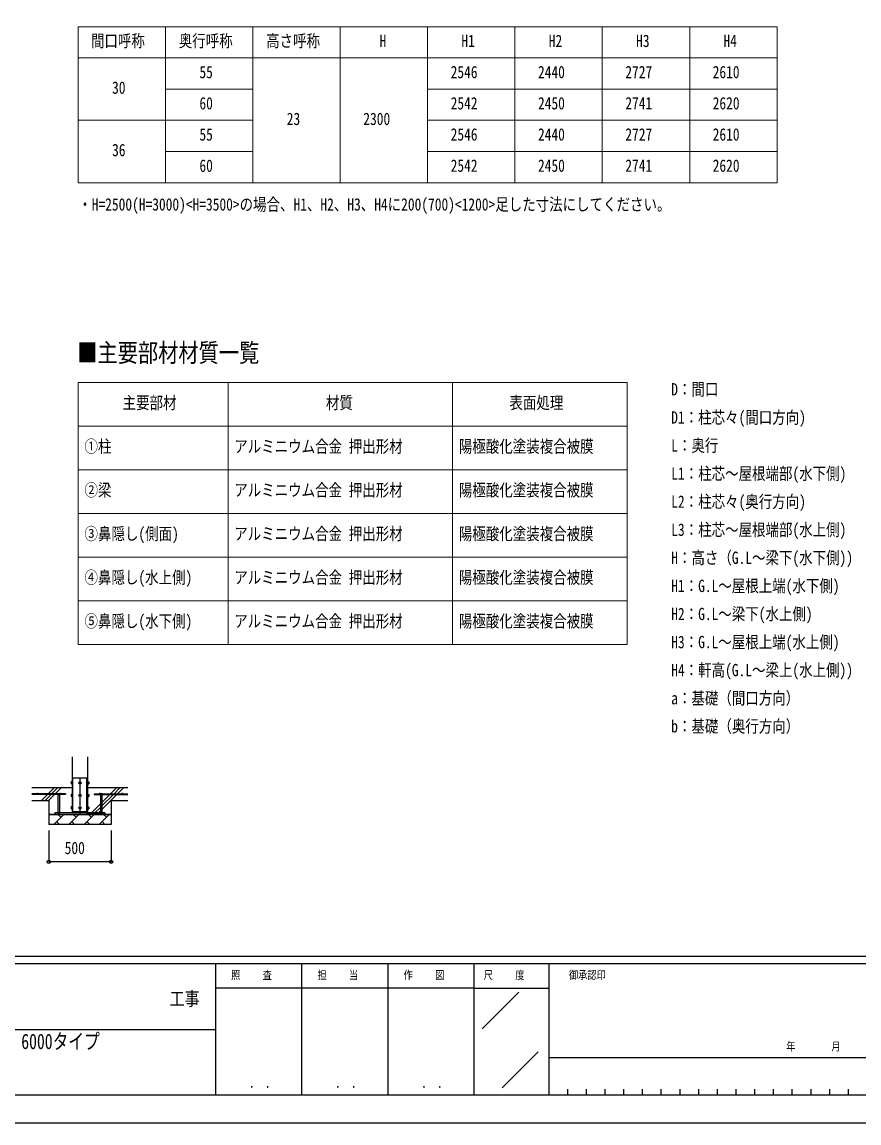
# Model space of a CAD drawing. Units: millimetres, scale not verified. Extents: x -12615 to 12615, y -8910 to 8910.
# Drawn here: x 2334 to 9042, y -8910 to -88 of the extents above; entities that cross this region are included whole.
import ezdxf
from ezdxf.enums import TextEntityAlignment as Align

# ---------------------------------------------------------------- set-up
doc = ezdxf.new("R2010")
doc.units = ezdxf.units.MM
doc.header["$LTSCALE"] = 40
doc.layers.add('0-1_TABLE1', color=7, linetype='Continuous', lineweight=18)
for name, color, linetype in [('0-2_USER1', 3, 'Continuous'), ('0-3_YKK_11', 7, 'Continuous'), ('0-4_YKK_12', 2, 'Continuous'), ('0-5_YKK_13', 4, 'Continuous'), ('0-6_YKK_A1', 4, 'Continuous'), ('0-7_YKK_D', 6, 'Continuous'), ('0-8_YKK_ZWAK', 7, 'Continuous')]:
    doc.layers.add(name, color=color, linetype=linetype)
doc.styles.add('ＭＳ ゴシック', font='')
doc.styles.get('ＭＳ ゴシック').set_extended_font_data('MS Gothic')

msp = doc.modelspace()

# ---------------------------------------------------------------- linework, layer by layer
at = {"layer": '0-1_TABLE1'}
for p, q in [((2785.06, -125), (8385.06, -125)), ((2785.06, -125), (2785.06, -1375)), ((3485.06, -125), (3485.06, -1375)), ((4185.06, -125), (4185.06, -1375)), ((4885.06, -125), (4885.06, -1375)), ((5585.06, -125), (5585.06, -1375)), ((6285.06, -125), (6285.06, -1375)), ((6985.06, -125), (6985.06, -1375)), ((7685.06, -125), (7685.06, -1375)), ((8385.06, -125), (8385.06, -1375)), ((2785.06, -375), (8385.06, -375)), ((3485.06, -625), (4185.06, -625)), ((5585.06, -625), (8385.06, -625)), ((2785.06, -875), (4185.06, -875)), ((5585.06, -875), (8385.06, -875)), ((3485.06, -1125), (4185.06, -1125)), ((5585.06, -1125), (8385.06, -1125)), ((2785.06, -1375), (8385.06, -1375)), ((2785.06, -2975), (7185.06, -2975)), ((2785.06, -2975), (2785.06, -5075)), ((3985.06, -2975), (3985.06, -5075)), ((5785.06, -2975), (5785.06, -5075)), ((7185.06, -2975), (7185.06, -5075)), ((2785.06, -3325), (7185.06, -3325)), ((2785.06, -3675), (7185.06, -3675)), ((2785.06, -4025), (7185.06, -4025)), ((2785.06, -4375), (7185.06, -4375)), ((2785.06, -4725), (7185.06, -4725)), ((2785.06, -5075), (7185.06, -5075))]:
    msp.add_line(p, q, dxfattribs=at)
at = {"layer": '0-3_YKK_11'}
for p, q in [((2548.29, -6437), (2598.29, -6437)), ((3048.29, -6437), (2998.29, -6437))]:
    msp.add_line(p, q, dxfattribs=at)
at = {"layer": '0-4_YKK_12'}
msp.add_line((2798.29, -6142.5), (2798.29, -6442.5), dxfattribs=at)
at = {"layer": '0-5_YKK_13'}
for p, q in [((2742.29, -6145), (2854.29, -6145)), ((2854.29, -6415), (2854.29, -6145)), ((2727.59, -6178.51), (2728.17, -6177.51)), ((2727.59, -6178.51), (2727.59, -6191.5)), ((2727.59, -6191.5), (2728.17, -6192.51)), ((2733.09, -6177.51), (2728.17, -6177.51)), ((2733.09, -6181.25), (2728.17, -6181.25)), ((2733.09, -6188.75), (2728.17, -6188.75)), ((2733.09, -6192.51), (2728.17, -6192.51)), ((2733.09, -6177.51), (2733.09, -6192.51)), ((2734.69, -6177.96), (2733.09, -6177.96)), ((2733.09, -6184.5), (2733.09, -6177.96)), ((2733.09, -6184.5), (2734.69, -6184.5)), ((2733.09, -6185.5), (2734.69, -6185.5)), ((2733.09, -6192.05), (2733.09, -6185.5)), ((2733.09, -6192.05), (2734.69, -6192.05)), ((2734.69, -6184.5), (2734.69, -6177.96)), ((2734.69, -6192.05), (2734.69, -6185.5)), ((2861.89, -6177.95), (2863.49, -6177.95)), ((2861.89, -6184.5), (2861.89, -6177.95)), ((2863.49, -6184.5), (2861.89, -6184.5)), ((2863.49, -6185.5), (2861.89, -6185.5)), ((2861.89, -6192.05), (2861.89, -6185.5)), ((2863.49, -6192.05), (2861.89, -6192.05)), ((2863.49, -6177.49), (2868.41, -6177.49)), ((2863.49, -6177.49), (2863.49, -6192.51)), ((2863.49, -6184.5), (2863.49, -6177.95)), ((2863.49, -6181.25), (2868.41, -6181.25)), ((2863.49, -6192.05), (2863.49, -6185.5)), ((2863.49, -6188.75), (2868.41, -6188.75)), ((2863.49, -6192.51), (2868.41, -6192.51)), ((2868.99, -6178.5), (2868.41, -6177.49)), ((2868.99, -6191.5), (2868.41, -6192.51)), ((2868.99, -6178.5), (2868.99, -6191.5)), ((2618.79, -6272.5), (2617.32, -6273.35)), ((2618.79, -6272.5), (2637.79, -6272.5)), ((2622.29, -6280.5), (2622.29, -6425)), ((2622.8, -6280.5), (2622.8, -6273.35)), ((2633.77, -6280.5), (2633.77, -6273.35)), ((2634.29, -6280.5), (2634.29, -6425)), ((2637.79, -6272.5), (2639.26, -6273.35)), ((2639.26, -6280.5), (2639.26, -6273.35)), ((2727.59, -6278.51), (2728.17, -6277.51)), ((2727.59, -6278.51), (2727.59, -6291.5)), ((2727.59, -6291.5), (2728.17, -6292.51)), ((2733.09, -6277.51), (2728.17, -6277.51)), ((2733.09, -6281.25), (2728.17, -6281.25)), ((2733.09, -6288.75), (2728.17, -6288.75)), ((2733.09, -6292.51), (2728.17, -6292.51)), ((2733.09, -6277.51), (2733.09, -6292.51)), ((2734.69, -6277.96), (2733.09, -6277.96)), ((2733.09, -6284.5), (2733.09, -6277.96)), ((2733.09, -6284.5), (2734.69, -6284.5)), ((2733.09, -6285.5), (2734.69, -6285.5)), ((2733.09, -6292.05), (2733.09, -6285.5)), ((2733.09, -6292.05), (2734.69, -6292.05)), ((2734.69, -6284.5), (2734.69, -6277.96)), ((2734.69, -6292.05), (2734.69, -6285.5)), ((2861.89, -6277.95), (2863.49, -6277.95)), ((2861.89, -6284.5), (2861.89, -6277.95)), ((2863.49, -6284.5), (2861.89, -6284.5)), ((2863.49, -6285.5), (2861.89, -6285.5)), ((2861.89, -6292.05), (2861.89, -6285.5)), ((2863.49, -6292.05), (2861.89, -6292.05)), ((2863.49, -6277.49), (2868.41, -6277.49)), ((2863.49, -6277.49), (2863.49, -6292.51)), ((2863.49, -6284.5), (2863.49, -6277.95)), ((2863.49, -6281.25), (2868.41, -6281.25)), ((2863.49, -6292.05), (2863.49, -6285.5)), ((2863.49, -6288.75), (2868.41, -6288.75)), ((2863.49, -6292.51), (2868.41, -6292.51)), ((2868.99, -6278.5), (2868.41, -6277.49)), ((2868.99, -6291.5), (2868.41, -6292.51)), ((2868.99, -6278.5), (2868.99, -6291.5)), ((2958.79, -6272.5), (2957.32, -6273.35)), ((2957.32, -6280.5), (2957.32, -6273.35)), ((2977.79, -6272.5), (2958.79, -6272.5)), ((2962.29, -6280.5), (2962.29, -6425)), ((2962.8, -6280.5), (2962.8, -6273.35)), ((2973.77, -6280.5), (2973.77, -6273.35)), ((2974.29, -6280.5), (2974.29, -6425)), ((2977.79, -6272.5), (2979.26, -6273.35)), ((2622.29, -6425), (2634.29, -6425)), ((2622.29, -6438.5), (2634.29, -6438.5)), ((2727.59, -6378.51), (2728.17, -6377.51)), ((2727.59, -6378.51), (2727.59, -6391.5)), ((2727.59, -6391.5), (2728.17, -6392.51)), ((2733.09, -6377.51), (2728.17, -6377.51)), ((2733.09, -6381.25), (2728.17, -6381.25)), ((2733.09, -6388.75), (2728.17, -6388.75)), ((2733.09, -6392.51), (2728.17, -6392.51)), ((2733.09, -6377.51), (2733.09, -6392.51)), ((2734.69, -6377.96), (2733.09, -6377.96)), ((2733.09, -6384.5), (2733.09, -6377.96)), ((2733.09, -6384.5), (2734.69, -6384.5)), ((2733.09, -6385.5), (2734.69, -6385.5)), ((2733.09, -6392.05), (2733.09, -6385.5)), ((2733.09, -6392.05), (2734.69, -6392.05)), ((2734.69, -6384.5), (2734.69, -6377.96)), ((2734.69, -6392.05), (2734.69, -6385.5)), ((2854.29, -6425), (2854.29, -6415)), ((2861.89, -6377.95), (2863.49, -6377.95)), ((2861.89, -6384.5), (2861.89, -6377.95)), ((2863.49, -6384.5), (2861.89, -6384.5)), ((2863.49, -6385.5), (2861.89, -6385.5)), ((2861.89, -6392.05), (2861.89, -6385.5)), ((2863.49, -6392.05), (2861.89, -6392.05)), ((2863.49, -6377.49), (2868.41, -6377.49)), ((2863.49, -6377.49), (2863.49, -6392.51)), ((2863.49, -6384.5), (2863.49, -6377.95)), ((2863.49, -6381.25), (2868.41, -6381.25)), ((2863.49, -6392.05), (2863.49, -6385.5)), ((2863.49, -6388.75), (2868.41, -6388.75)), ((2863.49, -6392.51), (2868.41, -6392.51)), ((2868.99, -6378.5), (2868.41, -6377.49)), ((2868.99, -6391.5), (2868.41, -6392.51)), ((2868.99, -6378.5), (2868.99, -6391.5)), ((2974.29, -6425), (2962.29, -6425)), ((2974.29, -6438.5), (2962.29, -6438.5))]:
    msp.add_line(p, q, dxfattribs=at)
for points in [[(2742.29, -6425), (2742.29, -6415), (2742.29, -6145)], [(2735.79, -6176.5), (2734.69, -6176.5), (2734.69, -6193.5), (2735.79, -6193.5)], [(2860.79, -6176.5), (2861.89, -6176.5), (2861.89, -6193.5), (2860.79, -6193.5)], [(2639.26, -6280.5), (2617.32, -6280.5), (2617.32, -6273.35)], [(2735.79, -6276.5), (2734.69, -6276.5), (2734.69, -6293.5), (2735.79, -6293.5)], [(2860.79, -6276.5), (2861.89, -6276.5), (2861.89, -6293.5), (2860.79, -6293.5)], [(2957.32, -6280.5), (2979.26, -6280.5), (2979.26, -6273.35)], [(2622.29, -6437), (2622.29, -6438.5), (2624.29, -6440.5), (2632.29, -6440.5)], [(2634.29, -6437), (2634.29, -6438.5), (2632.29, -6440.5)], [(2735.79, -6376.5), (2734.69, -6376.5), (2734.69, -6393.5), (2735.79, -6393.5)], [(2860.79, -6376.5), (2861.89, -6376.5), (2861.89, -6393.5), (2860.79, -6393.5)], [(2962.29, -6437), (2962.29, -6438.5), (2964.29, -6440.5)], [(2974.29, -6437), (2974.29, -6438.5), (2972.29, -6440.5), (2964.29, -6440.5)]]:
    msp.add_lwpolyline(points, dxfattribs=at)
for points in [[(2798.29, -6177.49), (2791.79, -6181.25), (2791.79, -6188.75), (2798.29, -6192.51), (2804.79, -6188.75), (2804.79, -6181.25)], [(2798.29, -6277.49), (2791.79, -6281.25), (2791.79, -6288.75), (2798.29, -6292.51), (2804.79, -6288.75), (2804.79, -6281.25)], [(2598.29, -6437), (2998.29, -6437), (2998.29, -6425), (2598.29, -6425)], [(2798.29, -6377.49), (2791.79, -6381.25), (2791.79, -6388.75), (2798.29, -6392.51), (2804.79, -6388.75), (2804.79, -6381.25)]]:
    msp.add_lwpolyline(points, close=True, dxfattribs=at)
for centre, radius in [((2798.29, -6185), 8.5), ((2798.29, -6185), 6.5), ((2798.29, -6285), 8.5), ((2798.29, -6285), 6.5), ((2798.29, -6385), 8.5), ((2798.29, -6385), 6.5)]:
    msp.add_circle(centre, radius, dxfattribs=at)
for centre, radius, start, end in [((2730.89, -6179.38), 3.31, 145.51973, 214.48027), ((2740.01, -6185), 12.42, 162.41205, 197.58795), ((2730.91, -6190.63), 3.32, 145.61575, 214.38425), ((2798.29, -6185), 7.05, 157.21814, 202.78186), ((2798.29, -6185), 7.05, 97.21814, 142.78186), ((2798.29, -6185), 7.05, 217.21814, 262.78186), ((2798.29, -6185), 7.05, 37.21814, 82.78186), ((2798.29, -6185), 7.05, 277.21814, 322.78186), ((2798.29, -6185), 7.05, 337.21814, 22.78186), ((2865.66, -6179.37), 3.32, 325.61575, 34.38425), ((2865.66, -6190.63), 3.32, 325.61575, 34.38425), ((2856.57, -6185), 12.42, 342.41205, 17.58795), ((2620.06, -6277.36), 4.86, 55.61575, 124.38425), ((2628.29, -6290.65), 18.15, 72.41205, 107.58795), ((2636.51, -6277.36), 4.86, 55.61575, 124.38425), ((2730.89, -6279.38), 3.31, 145.51973, 214.48027), ((2740.01, -6285), 12.42, 162.41205, 197.58795), ((2730.91, -6290.63), 3.32, 145.61575, 214.38425), ((2798.29, -6285), 7.05, 157.21814, 202.78186), ((2798.29, -6285), 7.05, 97.21814, 142.78186), ((2798.29, -6285), 7.05, 217.21814, 262.78186), ((2798.29, -6285), 7.05, 37.21814, 82.78186), ((2798.29, -6285), 7.05, 277.21814, 322.78186), ((2798.29, -6285), 7.05, 337.21814, 22.78186), ((2865.66, -6279.37), 3.32, 325.61575, 34.38425), ((2865.66, -6290.63), 3.32, 325.61575, 34.38425), ((2856.57, -6285), 12.42, 342.41205, 17.58795), ((2960.06, -6277.36), 4.86, 55.61575, 124.38425), ((2968.29, -6290.65), 18.15, 72.41205, 107.58795), ((2976.51, -6277.36), 4.86, 55.61575, 124.38425), ((2730.89, -6379.38), 3.31, 145.51973, 214.48027), ((2740.01, -6385), 12.42, 162.41205, 197.58795), ((2730.91, -6390.63), 3.32, 145.61575, 214.38425), ((2798.29, -6385), 7.05, 157.21814, 202.78186), ((2798.29, -6385), 7.05, 97.21814, 142.78186), ((2798.29, -6385), 7.05, 217.21814, 262.78186), ((2798.29, -6385), 7.05, 37.21814, 82.78186), ((2798.29, -6385), 7.05, 277.21814, 322.78186), ((2798.29, -6385), 7.05, 337.21814, 22.78186), ((2865.66, -6379.37), 3.32, 325.61575, 34.38425), ((2865.66, -6390.63), 3.32, 325.61575, 34.38425), ((2856.57, -6385), 12.42, 342.41205, 17.58795)]:
    msp.add_arc(centre, radius, start, end, dxfattribs=at)
at = {"layer": '0-6_YKK_A1'}
for p, q in [((2735.79, -5975), (2735.79, -6415)), ((2860.79, -6415), (2860.79, -5975)), ((2735.79, -6225), (2413.13, -6225)), ((2548.06, -6267.51), (2590.57, -6225)), ((2571.36, -6272.5), (2618.86, -6225)), ((2599.64, -6272.5), (2647.14, -6225)), ((3183.44, -6225), (2860.79, -6225)), ((3048.06, -6267.51), (3090.57, -6225)), ((3071.36, -6272.5), (3118.86, -6225)), ((3099.64, -6272.5), (3147.14, -6225)), ((2683.29, -6272.5), (2413.13, -6272.5)), ((2617.32, -6277.5), (2413.13, -6277.5)), ((2413.13, -6325), (2548.29, -6325)), ((2490.57, -6325), (2538.07, -6277.5)), ((2518.86, -6325), (2566.36, -6277.5)), ((2543.07, -6272.5), (2545.8, -6269.78)), ((2547.14, -6325), (2594.64, -6277.5)), ((2548.29, -6325), (2548.29, -6517)), ((2683.29, -6277.5), (2639.26, -6277.5)), ((2683.29, -6272.5), (2683.29, -6277.5)), ((2913.29, -6272.5), (3183.44, -6272.5)), ((2913.29, -6272.5), (2913.29, -6277.5)), ((2913.29, -6277.5), (2957.32, -6277.5)), ((2974.29, -6397.85), (3094.64, -6277.5)), ((2974.29, -6369.57), (3066.36, -6277.5)), ((2974.29, -6341.29), (3038.07, -6277.5)), ((2979.26, -6277.5), (3183.44, -6277.5)), ((3043.07, -6272.5), (3045.8, -6269.78)), ((3048.29, -6325), (3183.44, -6325)), ((3048.29, -6325), (3048.29, -6517)), ((2598.29, -6437), (2548.29, -6437)), ((3048.29, -6437), (2548.29, -6437)), ((2589.02, -6517), (2669.02, -6437)), ((2742.29, -6425), (2598.29, -6425)), ((2598.29, -6425), (2598.29, -6437)), ((2710.44, -6517), (2790.44, -6437)), ((2735.79, -6415), (2860.79, -6415)), ((2767.78, -6459.66), (2745.12, -6437)), ((2831.86, -6517), (2911.86, -6437)), ((2854.29, -6425), (2998.29, -6425)), ((2889.2, -6459.66), (2866.54, -6437)), ((2890.57, -6425), (2962.29, -6353.29)), ((2918.86, -6425), (2962.29, -6381.57)), ((2947.14, -6425), (2962.29, -6409.85)), ((2953.29, -6517), (3033.29, -6437)), ((3010.62, -6459.66), (2987.96, -6437)), ((2998.29, -6425), (2998.29, -6437)), ((2998.29, -6437), (3048.29, -6437)), ((3048.29, -6517), (2548.29, -6517)), ((2611.68, -6494.34), (2634.34, -6517)), ((2646.36, -6459.66), (2627.2, -6440.5)), ((2733.1, -6494.34), (2755.77, -6517)), ((2854.53, -6494.34), (2877.19, -6517)), ((2975.95, -6494.34), (2998.61, -6517))]:
    msp.add_line(p, q, dxfattribs=at)
for centre in [(2458.29, -6270), (2548.29, -6270), (2638.29, -6270), (2958.29, -6270), (3048.29, -6270), (3138.29, -6270)]:
    msp.add_circle(centre, 2.5, dxfattribs=at)
at = {"layer": '0-7_YKK_D'}
for p, q in [((2548.29, -6567), (2548.29, -6818)), ((3048.29, -6567), (3048.29, -6818)), ((3048.29, -6817), (2548.29, -6817))]:
    msp.add_line(p, q, dxfattribs=at)
for centre in [(2548.29, -6817), (3048.29, -6817)]:
    msp.add_circle(centre, 12.75, dxfattribs=at)
at = {"layer": '0-8_YKK_ZWAK'}
for p, q in [((11685.06, -7575), (-11714.94, -7575)), ((3885.06, -7635), (-14.94, -7635)), ((4575.06, -7635), (4575.06, -8685)), ((5265.06, -7635), (5265.06, -8685)), ((5955.06, -7635), (5955.06, -8685)), ((6555.06, -7635), (5955.06, -7635)), ((9652.56, -7635), (6555.06, -7635)), ((6555.06, -7635), (6555.06, -8685)), ((5955.06, -7830), (3885.06, -7830)), ((5955.06, -7830), (6555.06, -7830)), ((6021.31, -8154.87), (6315.11, -7861.08)), ((-14.94, -8160), (3885.06, -8160)), ((6182.02, -8627.97), (6470.68, -8339.3)), ((6555.06, -8385), (9652.56, -8385)), ((6705.06, -8640), (6705.06, -8685)), ((6855.06, -8640), (6855.06, -8685)), ((7005.06, -8640), (7005.06, -8685)), ((7155.06, -8640), (7155.06, -8685)), ((7305.06, -8640), (7305.06, -8685)), ((7455.06, -8640), (7455.06, -8685)), ((7605.06, -8640), (7605.06, -8685)), ((7755.06, -8640), (7755.06, -8685)), ((7905.06, -8640), (7905.06, -8685)), ((8055.06, -8640), (8055.06, -8685)), ((8205.06, -8640), (8205.06, -8685)), ((8355.06, -8640), (8355.06, -8685)), ((8505.06, -8640), (8505.06, -8685)), ((8655.06, -8640), (8655.06, -8685)), ((8805.06, -8640), (8805.06, -8685)), ((8955.06, -8640), (8955.06, -8685)), ((-14.94, -8685), (3885.06, -8685)), ((3885.06, -8685), (5955.06, -8685)), ((5955.06, -8685), (6555.06, -8685)), ((6555.06, -8685), (9652.56, -8685))]:
    msp.add_line(p, q, dxfattribs=at)
msp.add_lwpolyline([(-12615, -8910), (12615, -8910), (12615, 8910), (-12615, 8910)], close=True, dxfattribs=at)
msp.add_lwpolyline([(5955.06, -7635), (3885.06, -7635), (3885.06, -8685)], dxfattribs=at)

# ---------------------------------------------------------------- texts
at = {"layer": '0-1_TABLE1', "style": 'ＭＳ ゴシック', "width": 0.8}
for s, p in [('間口呼称', (2886.66, -317.5)), ('奥行呼称', (3590.26, -317.5)), ('高さ呼称', (4290.26, -317.5)), ('H', (5199.06, -317.5)), ('H1', (5855.86, -317.5)), ('H2', (6555.86, -317.5)), ('H3', (7255.86, -317.5)), ('H4', (7955.86, -317.5)), ('2546', (5769.46, -567.5)), ('2440', (6469.46, -567.5)), ('2727', (7169.46, -567.5)), ('2610', (7869.46, -567.5)), ('55', (3755.86, -567.5)), ('30', (3055.86, -692.5)), ('60', (3755.86, -817.5)), ('2542', (5769.46, -817.5)), ('2450', (6469.46, -817.5)), ('2741', (7169.46, -817.5)), ('2620', (7869.46, -817.5)), ('23', (4455.86, -942.5)), ('2300', (5069.46, -942.5)), ('55', (3755.86, -1067.5)), ('2546', (5769.46, -1067.5)), ('2440', (6469.46, -1067.5)), ('2727', (7169.46, -1067.5)), ('2610', (7869.46, -1067.5)), ('36', (3055.86, -1192.5)), ('60', (3755.86, -1317.5)), ('2542', (5769.46, -1317.5)), ('2450', (6469.46, -1317.5)), ('2741', (7169.46, -1317.5)), ('2620', (7869.46, -1317.5)), ('主要部材', (3140.26, -3217.5)), ('材質', (4769.86, -3217.5)), ('表面処理', (6240.26, -3217.5)), ('①柱', (2835.06, -3567.5)), ('アルミニウム合金 押出形材', (4035.06, -3567.5)), ('陽極酸化塗装複合被膜', (5835.06, -3567.5)), ('②梁', (2835.06, -3917.5)), ('アルミニウム合金 押出形材', (4035.06, -3917.5)), ('陽極酸化塗装複合被膜', (5835.06, -3917.5)), ('③鼻隠し(側面)', (2835.06, -4267.5)), ('アルミニウム合金 押出形材', (4035.06, -4267.5)), ('陽極酸化塗装複合被膜', (5835.06, -4267.5)), ('④鼻隠し(水上側)', (2835.06, -4617.5)), ('アルミニウム合金 押出形材', (4035.06, -4617.5)), ('陽極酸化塗装複合被膜', (5835.06, -4617.5)), ('⑤鼻隠し(水下側)', (2835.06, -4967.5)), ('アルミニウム合金 押出形材', (4035.06, -4967.5)), ('陽極酸化塗装複合被膜', (5835.06, -4967.5))]:
    msp.add_text(s, height=98.97, dxfattribs=at).set_placement(p, align=Align.BOTTOM_LEFT)
at = {"layer": '0-2_USER1', "style": 'ＭＳ ゴシック'}
for s, height, width, p in [('・H=2500(H=3000)<H=3500>の場合、H1、H2、H3、H4に200(700)<1200>足した寸法にしてください。', 98.97, 0.8, (2785.06, -1628.26)), ('■主要部材材質一覧', 148.5, 0.8, (2776.91, -2856.4)), ('D：間口', 98.97, 0.8, (7537.25, -3110)), ('D1：柱芯々(間口方向)', 98.97, 0.8, (7537.25, -3335)), ('L：奥行', 98.97, 0.8, (7537.25, -3560)), ('L1：柱芯～屋根端部(水下側)', 98.97, 0.8, (7537.25, -3785)), ('L2：柱芯々(奥行方向)', 98.97, 0.8, (7537.25, -4010)), ('L3：柱芯～屋根端部(水上側)', 98.97, 0.8, (7537.25, -4235)), ('H：高さ（G.L～梁下(水下側))', 98.97, 0.8, (7537.25, -4460)), ('H1：G.L～屋根上端(水下側)', 98.97, 0.8, (7537.25, -4685)), ('H2：G.L～梁下(水上側)', 98.97, 0.8, (7537.25, -4910)), ('H3：G.L～屋根上端(水上側)', 98.97, 0.8, (7537.25, -5135)), ('H4：軒高(G.L～梁上(水上側))', 98.97, 0.8, (7537.25, -5360)), ('a：基礎（間口方向）', 98.97, 0.8, (7537.25, -5585)), ('b：基礎（奥行方向）', 98.97, 0.8, (7537.25, -5810)), ('カーポート ジーポートPro/ProG 6000タイプ', 123.2, 0.75, (439, -8355))]:
    msp.add_text(s, height=height, dxfattribs=dict(at, width=width)).set_placement(p, align=Align.BOTTOM_LEFT)
at = {"layer": '0-7_YKK_D', "style": 'ＭＳ ゴシック', "width": 0.8}
msp.add_text('500', height=98.97, dxfattribs=at).set_placement((2675.89, -6785), align=Align.BOTTOM_LEFT)
at = {"layer": '0-8_YKK_ZWAK', "style": 'ＭＳ ゴシック', "width": 0.8}
for s, height, p in [('照     査', 65.98, (4009.26, -7777.5)), ('担     当', 65.98, (4701.66, -7777.5)), ('作     図', 65.98, (5391.66, -7777.5)), ('尺     度', 65.98, (6034.26, -7777.5)), ('御承認印', 65.98, (6717.41, -7777.5)), ('工事', 110, (3517, -8002.4)), ('年        月        日', 65.98, (8459.72, -8349.64)), ('． ．', 77.75, (4155, -8653.06)), ('． ．', 77.75, (4845, -8653.06)), ('． ．', 77.75, (5535, -8653.06))]:
    msp.add_text(s, height=height, dxfattribs=at).set_placement(p, align=Align.BOTTOM_LEFT)

doc.saveas('drawing.dxf')
